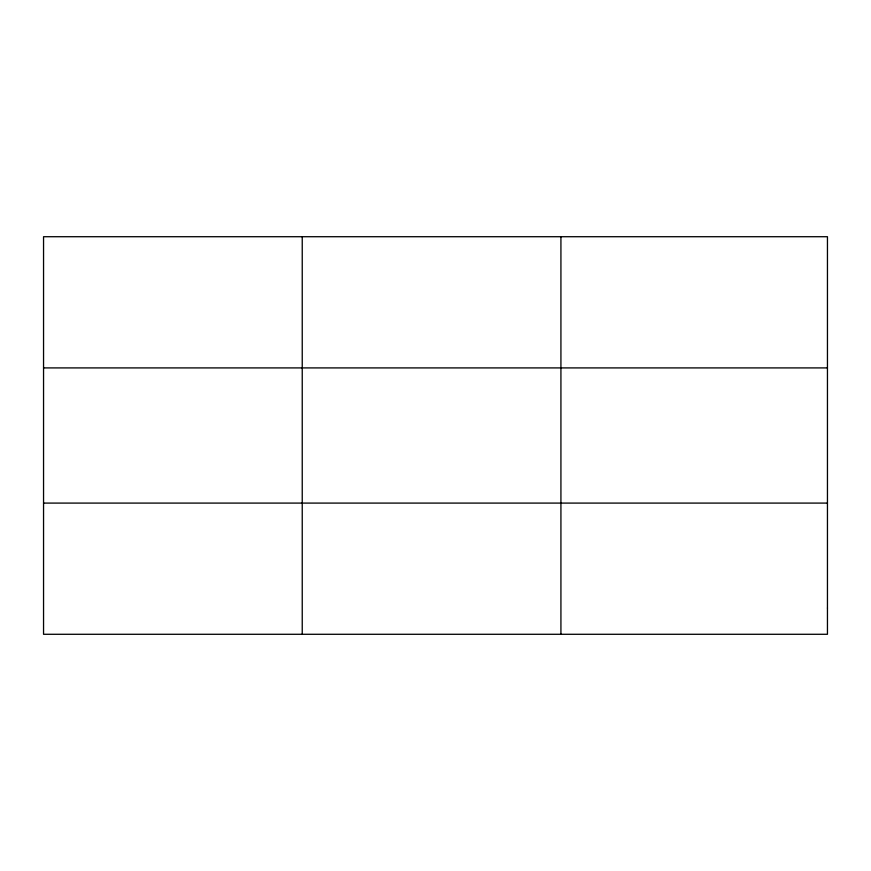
<?xml version="1.0" encoding="UTF-8"?>
<svg xmlns="http://www.w3.org/2000/svg" width="871" height="871" viewBox="0 0 871 871"><rect width="100%" height="100%" fill="white"/><g stroke="black" fill="none" stroke-linecap="round" stroke-linejoin="round"><path stroke-width="1.31" d="M302.237 634.284L302.237 236.716M560.924 634.284L560.924 236.716M43.55 367.91L827.45 367.91M43.55 503.09L827.45 503.09M827.45 608.045L827.45 634.284L43.55 634.284L43.55 236.716L827.45 236.716L827.45 608.045"/></g></svg>
